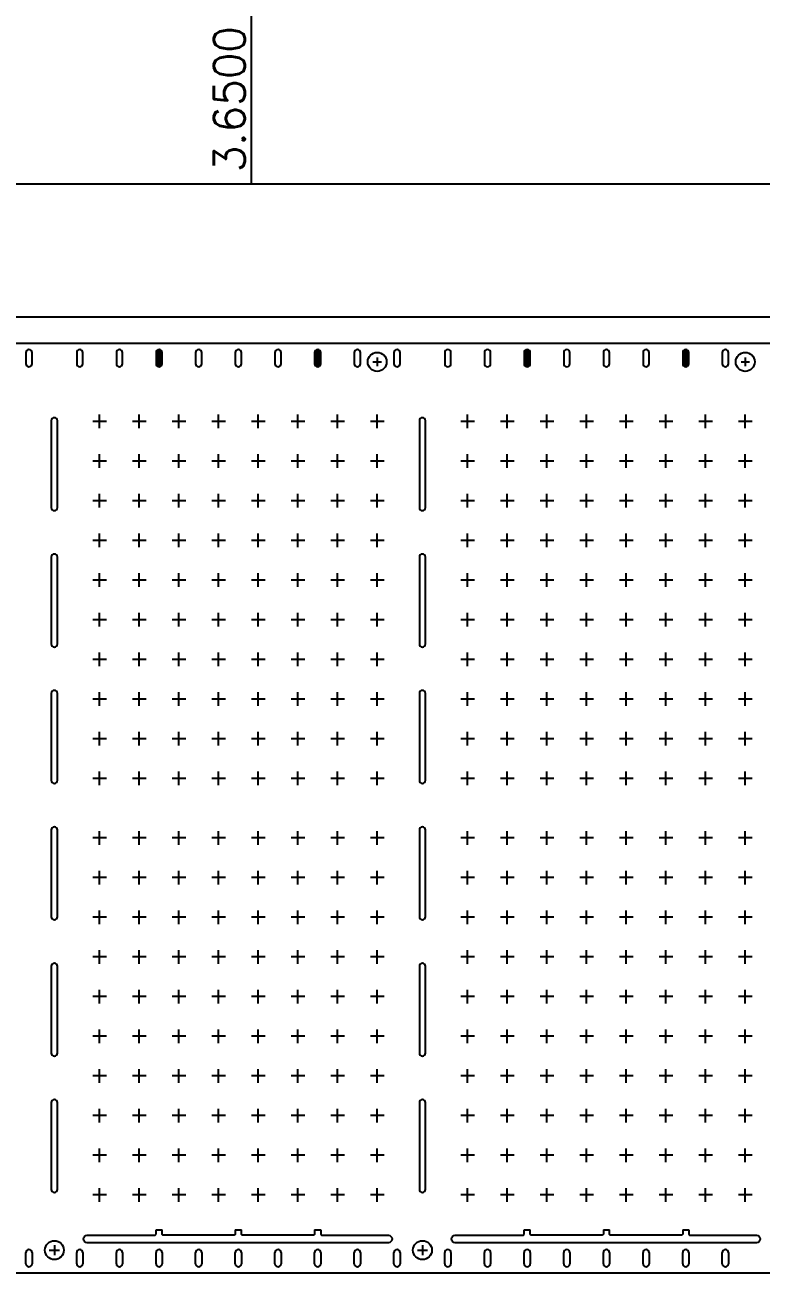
# Model space of a CAD drawing. Extents: x 11 to 275, y 12 to 390.
# Drawn here: x 170.1 to 229.5, y 69.2 to 169.8 of the extents above; entities that cross this region are included whole.
import ezdxf
from ezdxf.lldxf.tags import DXFTag

# ---------------------------------------------------------------- set-up
doc = ezdxf.new("R2010")
doc.units = 0
doc.header["$LTSCALE"] = 8
doc.header["$MEASUREMENT"] = 0
for name, color, linetype in [('CEN', 3, 'CENTER'), ('DIM', 7, 'Continuous'), ('LF-LINE', 1, 'Continuous'), ('PKG-OUT', 3, 'HIDDEN')]:
    doc.layers.add(name, color=color, linetype=linetype)
doc.styles.add('SIMPLEX', font='SIMPLEX.shx', dxfattribs={"height": 3})
tags = doc.linetypes.add('CENTER', pattern=[2, 1.25, -0.25, 0.25, -0.25]).pattern_tags.tags
tags[10:11] = [DXFTag(74, 4), DXFTag(75, 0), DXFTag(340, '0'), DXFTag(46, 1.0), DXFTag(50, 0.0), DXFTag(44, 0.0), DXFTag(45, 0.0)]
tags[8:9] = [DXFTag(74, 4), DXFTag(75, 0), DXFTag(340, '0'), DXFTag(46, 1.0), DXFTag(50, 0.0), DXFTag(44, 0.0), DXFTag(45, 0.0)]
tags[6:7] = [DXFTag(74, 4), DXFTag(75, 0), DXFTag(340, '0'), DXFTag(46, 1.0), DXFTag(50, 0.0), DXFTag(44, 0.0), DXFTag(45, 0.0)]
tags[4:5] = [DXFTag(74, 4), DXFTag(75, 0), DXFTag(340, '0'), DXFTag(46, 1.0), DXFTag(50, 0.0), DXFTag(44, 0.0), DXFTag(45, 0.0)]
tags = doc.linetypes.add('HIDDEN', pattern=[0.375, 0.25, -0.125]).pattern_tags.tags
tags[6:7] = [DXFTag(74, 4), DXFTag(75, 0), DXFTag(340, '0'), DXFTag(46, 1.0), DXFTag(50, 0.0), DXFTag(44, 0.0), DXFTag(45, 0.0)]
tags[4:5] = [DXFTag(74, 4), DXFTag(75, 0), DXFTag(340, '0'), DXFTag(46, 1.0), DXFTag(50, 0.0), DXFTag(44, 0.0), DXFTag(45, 0.0)]

# ---------------------------------------------------------------- blocks, each defined once
blk = doc.blocks.new('SH1')
at = {"layer": 'CEN'}
h = blk.add_hatch(dxfattribs=at)
h.set_pattern_fill('ANSI31', color=256, style=0)
h.paths.add_polyline_path([(-95.8, -248.58, 1), (-96.3, -248.58), (-96.3, -249.48, 1), (-95.8, -249.48)])
h.paths.add_polyline_path([(-83, -248.58, 1), (-83.5, -248.58), (-83.5, -249.48, 1), (-83, -249.48)])
h = blk.add_hatch(dxfattribs=at)
h.set_pattern_fill('ANSI31', color=256, style=0)
h.paths.add_polyline_path([(-66.1, -248.58, 1), (-66.6, -248.58), (-66.6, -249.48, 1), (-66.1, -249.48)])
h.paths.add_polyline_path([(-53.3, -248.58, 1), (-53.8, -248.58), (-53.8, -249.48, 1), (-53.3, -249.48)])
blk.add_line((-88.62, -219.34), (-88.62, -234.98))
for p, q in [((-78.79, -249.33), (-78.11, -249.33)), ((-78.45, -248.98), (-78.45, -249.67)), ((-49.09, -249.33), (-48.41, -249.33)), ((-48.75, -248.98), (-48.75, -249.67)), ((-104.91, -320.98), (-104.09, -320.98)), ((-104.5, -320.57), (-104.5, -321.38)), ((-75.21, -320.98), (-74.39, -320.98)), ((-74.8, -320.57), (-74.8, -321.38))]:
    blk.add_line(p, q, dxfattribs=at)
at = {"layer": 'CEN', "ltscale": 0.01}
for p, q in [((-100.85, -254.68), (-100.85, -253.58)), ((-97.65, -254.68), (-97.65, -253.58)), ((-94.45, -254.68), (-94.45, -253.58)), ((-91.25, -254.68), (-91.25, -253.58)), ((-88.05, -254.68), (-88.05, -253.58)), ((-84.85, -254.68), (-84.85, -253.58)), ((-81.65, -254.68), (-81.65, -253.58)), ((-78.45, -254.68), (-78.45, -253.58)), ((-71.15, -254.68), (-71.15, -253.58)), ((-67.95, -254.68), (-67.95, -253.58)), ((-64.75, -254.68), (-64.75, -253.58)), ((-61.55, -254.68), (-61.55, -253.58)), ((-58.35, -254.68), (-58.35, -253.58)), ((-55.15, -254.68), (-55.15, -253.58)), ((-51.95, -254.68), (-51.95, -253.58)), ((-48.75, -254.68), (-48.75, -253.58)), ((-100.3, -254.13), (-101.4, -254.13)), ((-97.1, -254.13), (-98.2, -254.13)), ((-93.9, -254.13), (-95, -254.13)), ((-90.7, -254.13), (-91.8, -254.13)), ((-87.5, -254.13), (-88.6, -254.13)), ((-84.3, -254.13), (-85.4, -254.13)), ((-81.1, -254.13), (-82.2, -254.13)), ((-77.9, -254.13), (-79, -254.13)), ((-70.6, -254.13), (-71.7, -254.13)), ((-67.4, -254.13), (-68.5, -254.13)), ((-64.2, -254.13), (-65.3, -254.13)), ((-61, -254.13), (-62.1, -254.13)), ((-57.8, -254.13), (-58.9, -254.13)), ((-54.6, -254.13), (-55.7, -254.13)), ((-51.4, -254.13), (-52.5, -254.13)), ((-48.2, -254.13), (-49.3, -254.13)), ((-100.3, -257.33), (-101.4, -257.33)), ((-100.85, -257.88), (-100.85, -256.78)), ((-97.1, -257.33), (-98.2, -257.33)), ((-97.65, -257.88), (-97.65, -256.78)), ((-93.9, -257.33), (-95, -257.33)), ((-94.45, -257.88), (-94.45, -256.78)), ((-90.7, -257.33), (-91.8, -257.33)), ((-91.25, -257.88), (-91.25, -256.78)), ((-87.5, -257.33), (-88.6, -257.33)), ((-88.05, -257.88), (-88.05, -256.78)), ((-84.3, -257.33), (-85.4, -257.33)), ((-84.85, -257.88), (-84.85, -256.78)), ((-81.1, -257.33), (-82.2, -257.33)), ((-81.65, -257.88), (-81.65, -256.78)), ((-77.9, -257.33), (-79, -257.33)), ((-78.45, -257.88), (-78.45, -256.78)), ((-70.6, -257.33), (-71.7, -257.33)), ((-71.15, -257.88), (-71.15, -256.78)), ((-67.4, -257.33), (-68.5, -257.33)), ((-67.95, -257.88), (-67.95, -256.78)), ((-64.2, -257.33), (-65.3, -257.33)), ((-64.75, -257.88), (-64.75, -256.78)), ((-61, -257.33), (-62.1, -257.33)), ((-61.55, -257.88), (-61.55, -256.78)), ((-57.8, -257.33), (-58.9, -257.33)), ((-58.35, -257.88), (-58.35, -256.78)), ((-54.6, -257.33), (-55.7, -257.33)), ((-55.15, -257.88), (-55.15, -256.78)), ((-51.4, -257.33), (-52.5, -257.33)), ((-51.95, -257.88), (-51.95, -256.78)), ((-48.2, -257.33), (-49.3, -257.33)), ((-48.75, -257.88), (-48.75, -256.78)), ((-100.3, -260.53), (-101.4, -260.53)), ((-100.85, -261.08), (-100.85, -259.98)), ((-97.1, -260.53), (-98.2, -260.53)), ((-97.65, -261.08), (-97.65, -259.98)), ((-93.9, -260.53), (-95, -260.53)), ((-94.45, -261.08), (-94.45, -259.98)), ((-90.7, -260.53), (-91.8, -260.53)), ((-91.25, -261.08), (-91.25, -259.98)), ((-87.5, -260.53), (-88.6, -260.53)), ((-88.05, -261.08), (-88.05, -259.98)), ((-84.3, -260.53), (-85.4, -260.53)), ((-84.85, -261.08), (-84.85, -259.98)), ((-81.1, -260.53), (-82.2, -260.53)), ((-81.65, -261.08), (-81.65, -259.98)), ((-77.9, -260.53), (-79, -260.53)), ((-78.45, -261.08), (-78.45, -259.98)), ((-70.6, -260.53), (-71.7, -260.53)), ((-71.15, -261.08), (-71.15, -259.98)), ((-67.4, -260.53), (-68.5, -260.53)), ((-67.95, -261.08), (-67.95, -259.98)), ((-64.2, -260.53), (-65.3, -260.53)), ((-64.75, -261.08), (-64.75, -259.98)), ((-61, -260.53), (-62.1, -260.53)), ((-61.55, -261.08), (-61.55, -259.98)), ((-57.8, -260.53), (-58.9, -260.53)), ((-58.35, -261.08), (-58.35, -259.98)), ((-54.6, -260.53), (-55.7, -260.53)), ((-55.15, -261.08), (-55.15, -259.98)), ((-51.4, -260.53), (-52.5, -260.53)), ((-51.95, -261.08), (-51.95, -259.98)), ((-48.2, -260.53), (-49.3, -260.53)), ((-48.75, -261.08), (-48.75, -259.98)), ((-100.3, -263.73), (-101.4, -263.73)), ((-100.85, -264.28), (-100.85, -263.18)), ((-97.1, -263.73), (-98.2, -263.73)), ((-97.65, -264.28), (-97.65, -263.18)), ((-93.9, -263.73), (-95, -263.73)), ((-94.45, -264.28), (-94.45, -263.18)), ((-90.7, -263.73), (-91.8, -263.73)), ((-91.25, -264.28), (-91.25, -263.18)), ((-87.5, -263.73), (-88.6, -263.73)), ((-88.05, -264.28), (-88.05, -263.18)), ((-84.3, -263.73), (-85.4, -263.73)), ((-84.85, -264.28), (-84.85, -263.18)), ((-81.1, -263.73), (-82.2, -263.73)), ((-81.65, -264.28), (-81.65, -263.18)), ((-77.9, -263.73), (-79, -263.73)), ((-78.45, -264.28), (-78.45, -263.18)), ((-70.6, -263.73), (-71.7, -263.73)), ((-71.15, -264.28), (-71.15, -263.18)), ((-67.4, -263.73), (-68.5, -263.73)), ((-67.95, -264.28), (-67.95, -263.18)), ((-64.2, -263.73), (-65.3, -263.73)), ((-64.75, -264.28), (-64.75, -263.18)), ((-61, -263.73), (-62.1, -263.73)), ((-61.55, -264.28), (-61.55, -263.18)), ((-57.8, -263.73), (-58.9, -263.73)), ((-58.35, -264.28), (-58.35, -263.18)), ((-54.6, -263.73), (-55.7, -263.73)), ((-55.15, -264.28), (-55.15, -263.18)), ((-51.4, -263.73), (-52.5, -263.73)), ((-51.95, -264.28), (-51.95, -263.18)), ((-48.2, -263.73), (-49.3, -263.73)), ((-48.75, -264.28), (-48.75, -263.18)), ((-100.85, -267.48), (-100.85, -266.38)), ((-97.65, -267.48), (-97.65, -266.38)), ((-94.45, -267.48), (-94.45, -266.38)), ((-91.25, -267.48), (-91.25, -266.38)), ((-88.05, -267.48), (-88.05, -266.38)), ((-84.85, -267.48), (-84.85, -266.38)), ((-81.65, -267.48), (-81.65, -266.38)), ((-78.45, -267.48), (-78.45, -266.38)), ((-71.15, -267.48), (-71.15, -266.38)), ((-67.95, -267.48), (-67.95, -266.38)), ((-64.75, -267.48), (-64.75, -266.38)), ((-61.55, -267.48), (-61.55, -266.38)), ((-58.35, -267.48), (-58.35, -266.38)), ((-55.15, -267.48), (-55.15, -266.38)), ((-51.95, -267.48), (-51.95, -266.38)), ((-48.75, -267.48), (-48.75, -266.38)), ((-100.3, -266.93), (-101.4, -266.93)), ((-97.1, -266.93), (-98.2, -266.93)), ((-93.9, -266.93), (-95, -266.93)), ((-90.7, -266.93), (-91.8, -266.93)), ((-87.5, -266.93), (-88.6, -266.93)), ((-84.3, -266.93), (-85.4, -266.93)), ((-81.1, -266.93), (-82.2, -266.93)), ((-77.9, -266.93), (-79, -266.93)), ((-70.6, -266.93), (-71.7, -266.93)), ((-67.4, -266.93), (-68.5, -266.93)), ((-64.2, -266.93), (-65.3, -266.93)), ((-61, -266.93), (-62.1, -266.93)), ((-57.8, -266.93), (-58.9, -266.93)), ((-54.6, -266.93), (-55.7, -266.93)), ((-51.4, -266.93), (-52.5, -266.93)), ((-48.2, -266.93), (-49.3, -266.93)), ((-100.85, -270.68), (-100.85, -269.58)), ((-97.65, -270.68), (-97.65, -269.58)), ((-94.45, -270.68), (-94.45, -269.58)), ((-91.25, -270.68), (-91.25, -269.58)), ((-88.05, -270.68), (-88.05, -269.58)), ((-84.85, -270.68), (-84.85, -269.58)), ((-81.65, -270.68), (-81.65, -269.58)), ((-78.45, -270.68), (-78.45, -269.58)), ((-71.15, -270.68), (-71.15, -269.58)), ((-67.95, -270.68), (-67.95, -269.58)), ((-64.75, -270.68), (-64.75, -269.58)), ((-61.55, -270.68), (-61.55, -269.58)), ((-58.35, -270.68), (-58.35, -269.58)), ((-55.15, -270.68), (-55.15, -269.58)), ((-51.95, -270.68), (-51.95, -269.58)), ((-48.75, -270.68), (-48.75, -269.58)), ((-100.3, -270.13), (-101.4, -270.13)), ((-97.1, -270.13), (-98.2, -270.13)), ((-93.9, -270.13), (-95, -270.13)), ((-90.7, -270.13), (-91.8, -270.13)), ((-87.5, -270.13), (-88.6, -270.13)), ((-84.3, -270.13), (-85.4, -270.13)), ((-81.1, -270.13), (-82.2, -270.13)), ((-77.9, -270.13), (-79, -270.13)), ((-70.6, -270.13), (-71.7, -270.13)), ((-67.4, -270.13), (-68.5, -270.13)), ((-64.2, -270.13), (-65.3, -270.13)), ((-61, -270.13), (-62.1, -270.13)), ((-57.8, -270.13), (-58.9, -270.13)), ((-54.6, -270.13), (-55.7, -270.13)), ((-51.4, -270.13), (-52.5, -270.13)), ((-48.2, -270.13), (-49.3, -270.13)), ((-100.85, -273.88), (-100.85, -272.78)), ((-97.65, -273.88), (-97.65, -272.78)), ((-94.45, -273.88), (-94.45, -272.78)), ((-91.25, -273.88), (-91.25, -272.78)), ((-88.05, -273.88), (-88.05, -272.78)), ((-84.85, -273.88), (-84.85, -272.78)), ((-81.65, -273.88), (-81.65, -272.78)), ((-78.45, -273.88), (-78.45, -272.78)), ((-71.15, -273.88), (-71.15, -272.78)), ((-67.95, -273.88), (-67.95, -272.78)), ((-64.75, -273.88), (-64.75, -272.78)), ((-61.55, -273.88), (-61.55, -272.78)), ((-58.35, -273.88), (-58.35, -272.78)), ((-55.15, -273.88), (-55.15, -272.78)), ((-51.95, -273.88), (-51.95, -272.78)), ((-48.75, -273.88), (-48.75, -272.78)), ((-100.3, -273.33), (-101.4, -273.33)), ((-97.1, -273.33), (-98.2, -273.33)), ((-93.9, -273.33), (-95, -273.33)), ((-90.7, -273.33), (-91.8, -273.33)), ((-87.5, -273.33), (-88.6, -273.33)), ((-84.3, -273.33), (-85.4, -273.33)), ((-81.1, -273.33), (-82.2, -273.33)), ((-77.9, -273.33), (-79, -273.33)), ((-70.6, -273.33), (-71.7, -273.33)), ((-67.4, -273.33), (-68.5, -273.33)), ((-64.2, -273.33), (-65.3, -273.33)), ((-61, -273.33), (-62.1, -273.33)), ((-57.8, -273.33), (-58.9, -273.33)), ((-54.6, -273.33), (-55.7, -273.33)), ((-51.4, -273.33), (-52.5, -273.33)), ((-48.2, -273.33), (-49.3, -273.33)), ((-100.3, -276.53), (-101.4, -276.53)), ((-100.85, -277.08), (-100.85, -275.98)), ((-97.1, -276.53), (-98.2, -276.53)), ((-97.65, -277.08), (-97.65, -275.98)), ((-93.9, -276.53), (-95, -276.53)), ((-94.45, -277.08), (-94.45, -275.98)), ((-90.7, -276.53), (-91.8, -276.53)), ((-91.25, -277.08), (-91.25, -275.98)), ((-87.5, -276.53), (-88.6, -276.53)), ((-88.05, -277.08), (-88.05, -275.98)), ((-84.3, -276.53), (-85.4, -276.53)), ((-84.85, -277.08), (-84.85, -275.98)), ((-81.1, -276.53), (-82.2, -276.53)), ((-81.65, -277.08), (-81.65, -275.98)), ((-77.9, -276.53), (-79, -276.53)), ((-78.45, -277.08), (-78.45, -275.98)), ((-70.6, -276.53), (-71.7, -276.53)), ((-71.15, -277.08), (-71.15, -275.98)), ((-67.4, -276.53), (-68.5, -276.53)), ((-67.95, -277.08), (-67.95, -275.98)), ((-64.2, -276.53), (-65.3, -276.53)), ((-64.75, -277.08), (-64.75, -275.98)), ((-61, -276.53), (-62.1, -276.53)), ((-61.55, -277.08), (-61.55, -275.98)), ((-57.8, -276.53), (-58.9, -276.53)), ((-58.35, -277.08), (-58.35, -275.98)), ((-54.6, -276.53), (-55.7, -276.53)), ((-55.15, -277.08), (-55.15, -275.98)), ((-51.4, -276.53), (-52.5, -276.53)), ((-51.95, -277.08), (-51.95, -275.98)), ((-48.2, -276.53), (-49.3, -276.53)), ((-48.75, -277.08), (-48.75, -275.98)), ((-100.3, -279.73), (-101.4, -279.73)), ((-100.85, -280.28), (-100.85, -279.18)), ((-97.1, -279.73), (-98.2, -279.73)), ((-97.65, -280.28), (-97.65, -279.18)), ((-93.9, -279.73), (-95, -279.73)), ((-94.45, -280.28), (-94.45, -279.18)), ((-90.7, -279.73), (-91.8, -279.73)), ((-91.25, -280.28), (-91.25, -279.18)), ((-87.5, -279.73), (-88.6, -279.73)), ((-88.05, -280.28), (-88.05, -279.18)), ((-84.3, -279.73), (-85.4, -279.73)), ((-84.85, -280.28), (-84.85, -279.18)), ((-81.1, -279.73), (-82.2, -279.73)), ((-81.65, -280.28), (-81.65, -279.18)), ((-77.9, -279.73), (-79, -279.73)), ((-78.45, -280.28), (-78.45, -279.18)), ((-70.6, -279.73), (-71.7, -279.73)), ((-71.15, -280.28), (-71.15, -279.18)), ((-67.4, -279.73), (-68.5, -279.73)), ((-67.95, -280.28), (-67.95, -279.18)), ((-64.2, -279.73), (-65.3, -279.73)), ((-64.75, -280.28), (-64.75, -279.18)), ((-61, -279.73), (-62.1, -279.73)), ((-61.55, -280.28), (-61.55, -279.18)), ((-57.8, -279.73), (-58.9, -279.73)), ((-58.35, -280.28), (-58.35, -279.18)), ((-54.6, -279.73), (-55.7, -279.73)), ((-55.15, -280.28), (-55.15, -279.18)), ((-51.4, -279.73), (-52.5, -279.73)), ((-51.95, -280.28), (-51.95, -279.18)), ((-48.2, -279.73), (-49.3, -279.73)), ((-48.75, -280.28), (-48.75, -279.18)), ((-100.85, -283.48), (-100.85, -282.38)), ((-97.65, -283.48), (-97.65, -282.38)), ((-94.45, -283.48), (-94.45, -282.38)), ((-91.25, -283.48), (-91.25, -282.38)), ((-88.05, -283.48), (-88.05, -282.38)), ((-84.85, -283.48), (-84.85, -282.38)), ((-81.65, -283.48), (-81.65, -282.38)), ((-78.45, -283.48), (-78.45, -282.38)), ((-71.15, -283.48), (-71.15, -282.38)), ((-67.95, -283.48), (-67.95, -282.38)), ((-64.75, -283.48), (-64.75, -282.38)), ((-61.55, -283.48), (-61.55, -282.38)), ((-58.35, -283.48), (-58.35, -282.38)), ((-55.15, -283.48), (-55.15, -282.38)), ((-51.95, -283.48), (-51.95, -282.38)), ((-48.75, -283.48), (-48.75, -282.38)), ((-100.3, -282.93), (-101.4, -282.93)), ((-97.1, -282.93), (-98.2, -282.93)), ((-93.9, -282.93), (-95, -282.93)), ((-90.7, -282.93), (-91.8, -282.93)), ((-87.5, -282.93), (-88.6, -282.93)), ((-84.3, -282.93), (-85.4, -282.93)), ((-81.1, -282.93), (-82.2, -282.93)), ((-77.9, -282.93), (-79, -282.93)), ((-70.6, -282.93), (-71.7, -282.93)), ((-67.4, -282.93), (-68.5, -282.93)), ((-64.2, -282.93), (-65.3, -282.93)), ((-61, -282.93), (-62.1, -282.93)), ((-57.8, -282.93), (-58.9, -282.93)), ((-54.6, -282.93), (-55.7, -282.93)), ((-51.4, -282.93), (-52.5, -282.93)), ((-48.2, -282.93), (-49.3, -282.93)), ((-100.3, -287.73), (-101.4, -287.73)), ((-100.85, -288.28), (-100.85, -287.18)), ((-97.1, -287.73), (-98.2, -287.73)), ((-97.65, -288.28), (-97.65, -287.18)), ((-93.9, -287.73), (-95, -287.73)), ((-94.45, -288.28), (-94.45, -287.18)), ((-90.7, -287.73), (-91.8, -287.73)), ((-91.25, -288.28), (-91.25, -287.18)), ((-87.5, -287.73), (-88.6, -287.73)), ((-88.05, -288.28), (-88.05, -287.18)), ((-84.3, -287.73), (-85.4, -287.73)), ((-84.85, -288.28), (-84.85, -287.18)), ((-81.1, -287.73), (-82.2, -287.73)), ((-81.65, -288.28), (-81.65, -287.18)), ((-77.9, -287.73), (-79, -287.73)), ((-78.45, -288.28), (-78.45, -287.18)), ((-70.6, -287.73), (-71.7, -287.73)), ((-71.15, -288.28), (-71.15, -287.18)), ((-67.4, -287.73), (-68.5, -287.73)), ((-67.95, -288.28), (-67.95, -287.18)), ((-64.2, -287.73), (-65.3, -287.73)), ((-64.75, -288.28), (-64.75, -287.18)), ((-61, -287.73), (-62.1, -287.73)), ((-61.55, -288.28), (-61.55, -287.18)), ((-57.8, -287.73), (-58.9, -287.73)), ((-58.35, -288.28), (-58.35, -287.18)), ((-54.6, -287.73), (-55.7, -287.73)), ((-55.15, -288.28), (-55.15, -287.18)), ((-51.4, -287.73), (-52.5, -287.73)), ((-51.95, -288.28), (-51.95, -287.18)), ((-48.2, -287.73), (-49.3, -287.73)), ((-48.75, -288.28), (-48.75, -287.18)), ((-100.3, -290.93), (-101.4, -290.93)), ((-100.85, -291.48), (-100.85, -290.38)), ((-97.1, -290.93), (-98.2, -290.93)), ((-97.65, -291.48), (-97.65, -290.38)), ((-93.9, -290.93), (-95, -290.93)), ((-94.45, -291.48), (-94.45, -290.38)), ((-90.7, -290.93), (-91.8, -290.93)), ((-91.25, -291.48), (-91.25, -290.38)), ((-87.5, -290.93), (-88.6, -290.93)), ((-88.05, -291.48), (-88.05, -290.38)), ((-84.3, -290.93), (-85.4, -290.93)), ((-84.85, -291.48), (-84.85, -290.38)), ((-81.1, -290.93), (-82.2, -290.93)), ((-81.65, -291.48), (-81.65, -290.38)), ((-77.9, -290.93), (-79, -290.93)), ((-78.45, -291.48), (-78.45, -290.38)), ((-70.6, -290.93), (-71.7, -290.93)), ((-71.15, -291.48), (-71.15, -290.38)), ((-67.4, -290.93), (-68.5, -290.93)), ((-67.95, -291.48), (-67.95, -290.38)), ((-64.2, -290.93), (-65.3, -290.93)), ((-64.75, -291.48), (-64.75, -290.38)), ((-61, -290.93), (-62.1, -290.93)), ((-61.55, -291.48), (-61.55, -290.38)), ((-57.8, -290.93), (-58.9, -290.93)), ((-58.35, -291.48), (-58.35, -290.38)), ((-54.6, -290.93), (-55.7, -290.93)), ((-55.15, -291.48), (-55.15, -290.38)), ((-51.4, -290.93), (-52.5, -290.93)), ((-51.95, -291.48), (-51.95, -290.38)), ((-48.2, -290.93), (-49.3, -290.93)), ((-48.75, -291.48), (-48.75, -290.38)), ((-100.85, -294.68), (-100.85, -293.58)), ((-97.65, -294.68), (-97.65, -293.58)), ((-94.45, -294.68), (-94.45, -293.58)), ((-91.25, -294.68), (-91.25, -293.58)), ((-88.05, -294.68), (-88.05, -293.58)), ((-84.85, -294.68), (-84.85, -293.58)), ((-81.65, -294.68), (-81.65, -293.58)), ((-78.45, -294.68), (-78.45, -293.58)), ((-71.15, -294.68), (-71.15, -293.58)), ((-67.95, -294.68), (-67.95, -293.58)), ((-64.75, -294.68), (-64.75, -293.58)), ((-61.55, -294.68), (-61.55, -293.58)), ((-58.35, -294.68), (-58.35, -293.58)), ((-55.15, -294.68), (-55.15, -293.58)), ((-51.95, -294.68), (-51.95, -293.58)), ((-48.75, -294.68), (-48.75, -293.58)), ((-100.3, -294.13), (-101.4, -294.13)), ((-97.1, -294.13), (-98.2, -294.13)), ((-93.9, -294.13), (-95, -294.13)), ((-90.7, -294.13), (-91.8, -294.13)), ((-87.5, -294.13), (-88.6, -294.13)), ((-84.3, -294.13), (-85.4, -294.13)), ((-81.1, -294.13), (-82.2, -294.13)), ((-77.9, -294.13), (-79, -294.13)), ((-70.6, -294.13), (-71.7, -294.13)), ((-67.4, -294.13), (-68.5, -294.13)), ((-64.2, -294.13), (-65.3, -294.13)), ((-61, -294.13), (-62.1, -294.13)), ((-57.8, -294.13), (-58.9, -294.13)), ((-54.6, -294.13), (-55.7, -294.13)), ((-51.4, -294.13), (-52.5, -294.13)), ((-48.2, -294.13), (-49.3, -294.13)), ((-100.85, -297.88), (-100.85, -296.78)), ((-97.65, -297.88), (-97.65, -296.78)), ((-94.45, -297.88), (-94.45, -296.78)), ((-91.25, -297.88), (-91.25, -296.78)), ((-88.05, -297.88), (-88.05, -296.78)), ((-84.85, -297.88), (-84.85, -296.78)), ((-81.65, -297.88), (-81.65, -296.78)), ((-78.45, -297.88), (-78.45, -296.78)), ((-71.15, -297.88), (-71.15, -296.78)), ((-67.95, -297.88), (-67.95, -296.78)), ((-64.75, -297.88), (-64.75, -296.78)), ((-61.55, -297.88), (-61.55, -296.78)), ((-58.35, -297.88), (-58.35, -296.78)), ((-55.15, -297.88), (-55.15, -296.78)), ((-51.95, -297.88), (-51.95, -296.78)), ((-48.75, -297.88), (-48.75, -296.78)), ((-100.3, -297.33), (-101.4, -297.33)), ((-97.1, -297.33), (-98.2, -297.33)), ((-93.9, -297.33), (-95, -297.33)), ((-90.7, -297.33), (-91.8, -297.33)), ((-87.5, -297.33), (-88.6, -297.33)), ((-84.3, -297.33), (-85.4, -297.33)), ((-81.1, -297.33), (-82.2, -297.33)), ((-77.9, -297.33), (-79, -297.33)), ((-70.6, -297.33), (-71.7, -297.33)), ((-67.4, -297.33), (-68.5, -297.33)), ((-64.2, -297.33), (-65.3, -297.33)), ((-61, -297.33), (-62.1, -297.33)), ((-57.8, -297.33), (-58.9, -297.33)), ((-54.6, -297.33), (-55.7, -297.33)), ((-51.4, -297.33), (-52.5, -297.33)), ((-48.2, -297.33), (-49.3, -297.33)), ((-100.85, -301.08), (-100.85, -299.98)), ((-97.65, -301.08), (-97.65, -299.98)), ((-94.45, -301.08), (-94.45, -299.98)), ((-91.25, -301.08), (-91.25, -299.98)), ((-88.05, -301.08), (-88.05, -299.98)), ((-84.85, -301.08), (-84.85, -299.98)), ((-81.65, -301.08), (-81.65, -299.98)), ((-78.45, -301.08), (-78.45, -299.98)), ((-71.15, -301.08), (-71.15, -299.98)), ((-67.95, -301.08), (-67.95, -299.98)), ((-64.75, -301.08), (-64.75, -299.98)), ((-61.55, -301.08), (-61.55, -299.98)), ((-58.35, -301.08), (-58.35, -299.98)), ((-55.15, -301.08), (-55.15, -299.98)), ((-51.95, -301.08), (-51.95, -299.98)), ((-48.75, -301.08), (-48.75, -299.98)), ((-100.3, -300.53), (-101.4, -300.53)), ((-97.1, -300.53), (-98.2, -300.53)), ((-93.9, -300.53), (-95, -300.53)), ((-90.7, -300.53), (-91.8, -300.53)), ((-87.5, -300.53), (-88.6, -300.53)), ((-84.3, -300.53), (-85.4, -300.53)), ((-81.1, -300.53), (-82.2, -300.53)), ((-77.9, -300.53), (-79, -300.53)), ((-70.6, -300.53), (-71.7, -300.53)), ((-67.4, -300.53), (-68.5, -300.53)), ((-64.2, -300.53), (-65.3, -300.53)), ((-61, -300.53), (-62.1, -300.53)), ((-57.8, -300.53), (-58.9, -300.53)), ((-54.6, -300.53), (-55.7, -300.53)), ((-51.4, -300.53), (-52.5, -300.53)), ((-48.2, -300.53), (-49.3, -300.53)), ((-100.3, -303.73), (-101.4, -303.73)), ((-100.85, -304.28), (-100.85, -303.18)), ((-97.1, -303.73), (-98.2, -303.73)), ((-97.65, -304.28), (-97.65, -303.18)), ((-93.9, -303.73), (-95, -303.73)), ((-94.45, -304.28), (-94.45, -303.18)), ((-90.7, -303.73), (-91.8, -303.73)), ((-91.25, -304.28), (-91.25, -303.18)), ((-87.5, -303.73), (-88.6, -303.73)), ((-88.05, -304.28), (-88.05, -303.18)), ((-84.3, -303.73), (-85.4, -303.73)), ((-84.85, -304.28), (-84.85, -303.18)), ((-81.1, -303.73), (-82.2, -303.73)), ((-81.65, -304.28), (-81.65, -303.18)), ((-77.9, -303.73), (-79, -303.73)), ((-78.45, -304.28), (-78.45, -303.18)), ((-70.6, -303.73), (-71.7, -303.73)), ((-71.15, -304.28), (-71.15, -303.18)), ((-67.4, -303.73), (-68.5, -303.73)), ((-67.95, -304.28), (-67.95, -303.18)), ((-64.2, -303.73), (-65.3, -303.73)), ((-64.75, -304.28), (-64.75, -303.18)), ((-61, -303.73), (-62.1, -303.73)), ((-61.55, -304.28), (-61.55, -303.18)), ((-57.8, -303.73), (-58.9, -303.73)), ((-58.35, -304.28), (-58.35, -303.18)), ((-54.6, -303.73), (-55.7, -303.73)), ((-55.15, -304.28), (-55.15, -303.18)), ((-51.4, -303.73), (-52.5, -303.73)), ((-51.95, -304.28), (-51.95, -303.18)), ((-48.2, -303.73), (-49.3, -303.73)), ((-48.75, -304.28), (-48.75, -303.18)), ((-100.3, -306.93), (-101.4, -306.93)), ((-100.85, -307.48), (-100.85, -306.38)), ((-97.1, -306.93), (-98.2, -306.93)), ((-97.65, -307.48), (-97.65, -306.38)), ((-93.9, -306.93), (-95, -306.93)), ((-94.45, -307.48), (-94.45, -306.38)), ((-90.7, -306.93), (-91.8, -306.93)), ((-91.25, -307.48), (-91.25, -306.38)), ((-87.5, -306.93), (-88.6, -306.93)), ((-88.05, -307.48), (-88.05, -306.38)), ((-84.3, -306.93), (-85.4, -306.93)), ((-84.85, -307.48), (-84.85, -306.38)), ((-81.1, -306.93), (-82.2, -306.93)), ((-81.65, -307.48), (-81.65, -306.38)), ((-77.9, -306.93), (-79, -306.93)), ((-78.45, -307.48), (-78.45, -306.38)), ((-70.6, -306.93), (-71.7, -306.93)), ((-71.15, -307.48), (-71.15, -306.38)), ((-67.4, -306.93), (-68.5, -306.93)), ((-67.95, -307.48), (-67.95, -306.38)), ((-64.2, -306.93), (-65.3, -306.93)), ((-64.75, -307.48), (-64.75, -306.38)), ((-61, -306.93), (-62.1, -306.93)), ((-61.55, -307.48), (-61.55, -306.38)), ((-57.8, -306.93), (-58.9, -306.93)), ((-58.35, -307.48), (-58.35, -306.38)), ((-54.6, -306.93), (-55.7, -306.93)), ((-55.15, -307.48), (-55.15, -306.38)), ((-51.4, -306.93), (-52.5, -306.93)), ((-51.95, -307.48), (-51.95, -306.38)), ((-48.2, -306.93), (-49.3, -306.93)), ((-48.75, -307.48), (-48.75, -306.38)), ((-100.85, -310.68), (-100.85, -309.58)), ((-97.65, -310.68), (-97.65, -309.58)), ((-94.45, -310.68), (-94.45, -309.58)), ((-91.25, -310.68), (-91.25, -309.58)), ((-88.05, -310.68), (-88.05, -309.58)), ((-84.85, -310.68), (-84.85, -309.58)), ((-81.65, -310.68), (-81.65, -309.58)), ((-78.45, -310.68), (-78.45, -309.58)), ((-71.15, -310.68), (-71.15, -309.58)), ((-67.95, -310.68), (-67.95, -309.58)), ((-64.75, -310.68), (-64.75, -309.58)), ((-61.55, -310.68), (-61.55, -309.58)), ((-58.35, -310.68), (-58.35, -309.58)), ((-55.15, -310.68), (-55.15, -309.58)), ((-51.95, -310.68), (-51.95, -309.58)), ((-48.75, -310.68), (-48.75, -309.58)), ((-100.3, -310.13), (-101.4, -310.13)), ((-97.1, -310.13), (-98.2, -310.13)), ((-93.9, -310.13), (-95, -310.13)), ((-90.7, -310.13), (-91.8, -310.13)), ((-87.5, -310.13), (-88.6, -310.13)), ((-84.3, -310.13), (-85.4, -310.13)), ((-81.1, -310.13), (-82.2, -310.13)), ((-77.9, -310.13), (-79, -310.13)), ((-70.6, -310.13), (-71.7, -310.13)), ((-67.4, -310.13), (-68.5, -310.13)), ((-64.2, -310.13), (-65.3, -310.13)), ((-61, -310.13), (-62.1, -310.13)), ((-57.8, -310.13), (-58.9, -310.13)), ((-54.6, -310.13), (-55.7, -310.13)), ((-51.4, -310.13), (-52.5, -310.13)), ((-48.2, -310.13), (-49.3, -310.13)), ((-100.85, -313.88), (-100.85, -312.78)), ((-97.65, -313.88), (-97.65, -312.78)), ((-94.45, -313.88), (-94.45, -312.78)), ((-91.25, -313.88), (-91.25, -312.78)), ((-88.05, -313.88), (-88.05, -312.78)), ((-84.85, -313.88), (-84.85, -312.78)), ((-81.65, -313.88), (-81.65, -312.78)), ((-78.45, -313.88), (-78.45, -312.78)), ((-71.15, -313.88), (-71.15, -312.78)), ((-67.95, -313.88), (-67.95, -312.78)), ((-64.75, -313.88), (-64.75, -312.78)), ((-61.55, -313.88), (-61.55, -312.78)), ((-58.35, -313.88), (-58.35, -312.78)), ((-55.15, -313.88), (-55.15, -312.78)), ((-51.95, -313.88), (-51.95, -312.78)), ((-48.75, -313.88), (-48.75, -312.78)), ((-100.3, -313.33), (-101.4, -313.33)), ((-97.1, -313.33), (-98.2, -313.33)), ((-93.9, -313.33), (-95, -313.33)), ((-90.7, -313.33), (-91.8, -313.33)), ((-87.5, -313.33), (-88.6, -313.33)), ((-84.3, -313.33), (-85.4, -313.33)), ((-81.1, -313.33), (-82.2, -313.33)), ((-77.9, -313.33), (-79, -313.33)), ((-70.6, -313.33), (-71.7, -313.33)), ((-67.4, -313.33), (-68.5, -313.33)), ((-64.2, -313.33), (-65.3, -313.33)), ((-61, -313.33), (-62.1, -313.33)), ((-57.8, -313.33), (-58.9, -313.33)), ((-54.6, -313.33), (-55.7, -313.33)), ((-51.4, -313.33), (-52.5, -313.33)), ((-48.2, -313.33), (-49.3, -313.33)), ((-100.85, -317.08), (-100.85, -315.98)), ((-97.65, -317.08), (-97.65, -315.98)), ((-94.45, -317.08), (-94.45, -315.98)), ((-91.25, -317.08), (-91.25, -315.98)), ((-88.05, -317.08), (-88.05, -315.98)), ((-84.85, -317.08), (-84.85, -315.98)), ((-81.65, -317.08), (-81.65, -315.98)), ((-78.45, -317.08), (-78.45, -315.98)), ((-71.15, -317.08), (-71.15, -315.98)), ((-67.95, -317.08), (-67.95, -315.98)), ((-64.75, -317.08), (-64.75, -315.98)), ((-61.55, -317.08), (-61.55, -315.98)), ((-58.35, -317.08), (-58.35, -315.98)), ((-55.15, -317.08), (-55.15, -315.98)), ((-51.95, -317.08), (-51.95, -315.98)), ((-48.75, -317.08), (-48.75, -315.98)), ((-100.3, -316.53), (-101.4, -316.53)), ((-97.1, -316.53), (-98.2, -316.53)), ((-93.9, -316.53), (-95, -316.53)), ((-90.7, -316.53), (-91.8, -316.53)), ((-87.5, -316.53), (-88.6, -316.53)), ((-84.3, -316.53), (-85.4, -316.53)), ((-81.1, -316.53), (-82.2, -316.53)), ((-77.9, -316.53), (-79, -316.53)), ((-70.6, -316.53), (-71.7, -316.53)), ((-67.4, -316.53), (-68.5, -316.53)), ((-64.2, -316.53), (-65.3, -316.53)), ((-61, -316.53), (-62.1, -316.53)), ((-57.8, -316.53), (-58.9, -316.53)), ((-54.6, -316.53), (-55.7, -316.53)), ((-51.4, -316.53), (-52.5, -316.53)), ((-48.2, -316.53), (-49.3, -316.53))]:
    blk.add_line(p, q, dxfattribs=at)
at = {"layer": 'DIM', "lineweight": -2}
blk.add_line((-255.9, -234.98), (-16.1, -234.98), dxfattribs=at)
at = {"layer": 'DIM', "color": 7, "lineweight": -2}
blk.add_line((-250.45, -245.69), (-21.55, -245.69), dxfattribs=at)
at = {"layer": 'DIM'}
for centre in [(-78.45, -249.33), (-48.75, -249.33), (-104.5, -320.98), (-74.8, -320.98)]:
    blk.add_circle(centre, 0.762, dxfattribs=at)
at = {"layer": 'DIM', "color": 7}
for p in [(-77.87, -248.83), (-48.17, -248.83)]:
    blk.add_point(p, dxfattribs=at)
at = {"layer": 'LF-LINE'}
for p, q in [((-135.7, -247.83), (-13.9, -247.83)), ((-106.8, -248.58), (-106.8, -249.48)), ((-106.3, -249.48), (-106.3, -248.58)), ((-102.7, -248.58), (-102.7, -249.48)), ((-102.2, -249.48), (-102.2, -248.58)), ((-99.5, -248.58), (-99.5, -249.48)), ((-99, -249.48), (-99, -248.58)), ((-93.1, -248.58), (-93.1, -249.48)), ((-92.6, -249.48), (-92.6, -248.58)), ((-89.9, -248.58), (-89.9, -249.48)), ((-89.4, -249.48), (-89.4, -248.58)), ((-86.7, -248.58), (-86.7, -249.48)), ((-86.2, -249.48), (-86.2, -248.58)), ((-80.3, -248.58), (-80.3, -249.48)), ((-79.8, -249.48), (-79.8, -248.58)), ((-77.1, -248.58), (-77.1, -249.48)), ((-76.6, -249.48), (-76.6, -248.58)), ((-73, -248.58), (-73, -249.48)), ((-72.5, -249.48), (-72.5, -248.58)), ((-69.8, -248.58), (-69.8, -249.48)), ((-69.3, -249.48), (-69.3, -248.58)), ((-63.4, -248.58), (-63.4, -249.48)), ((-62.9, -249.48), (-62.9, -248.58)), ((-60.2, -248.58), (-60.2, -249.48)), ((-59.7, -249.48), (-59.7, -248.58)), ((-57, -248.58), (-57, -249.48)), ((-56.5, -249.48), (-56.5, -248.58)), ((-50.6, -248.58), (-50.6, -249.48)), ((-50.1, -249.48), (-50.1, -248.58)), ((-96.3, -319.33), (-95.8, -319.33)), ((-89.9, -319.33), (-89.4, -319.33)), ((-83.5, -319.33), (-83, -319.33)), ((-66.6, -319.33), (-66.1, -319.33)), ((-60.2, -319.33), (-59.7, -319.33)), ((-53.8, -319.33), (-53.3, -319.33)), ((-106.8, -322.08), (-106.8, -321.18)), ((-106.3, -321.18), (-106.3, -322.08)), ((-102.7, -322.08), (-102.7, -321.18)), ((-102.2, -321.18), (-102.2, -322.08)), ((-99.5, -322.08), (-99.5, -321.18)), ((-99, -321.18), (-99, -322.08)), ((-96.3, -322.08), (-96.3, -321.18)), ((-95.8, -321.18), (-95.8, -322.08)), ((-93.1, -322.08), (-93.1, -321.18)), ((-92.6, -321.18), (-92.6, -322.08)), ((-89.9, -322.08), (-89.9, -321.18)), ((-89.4, -321.18), (-89.4, -322.08)), ((-86.7, -322.08), (-86.7, -321.18)), ((-86.2, -321.18), (-86.2, -322.08)), ((-83.5, -322.08), (-83.5, -321.18)), ((-83, -321.18), (-83, -322.08)), ((-80.3, -322.08), (-80.3, -321.18)), ((-79.8, -321.18), (-79.8, -322.08)), ((-77.1, -322.08), (-77.1, -321.18)), ((-76.6, -321.18), (-76.6, -322.08)), ((-73, -322.08), (-73, -321.18)), ((-72.5, -321.18), (-72.5, -322.08)), ((-69.8, -322.08), (-69.8, -321.18)), ((-69.3, -321.18), (-69.3, -322.08)), ((-66.6, -322.08), (-66.6, -321.18)), ((-66.1, -321.18), (-66.1, -322.08)), ((-63.4, -322.08), (-63.4, -321.18)), ((-62.9, -321.18), (-62.9, -322.08)), ((-60.2, -322.08), (-60.2, -321.18)), ((-59.7, -321.18), (-59.7, -322.08)), ((-57, -322.08), (-57, -321.18)), ((-56.5, -321.18), (-56.5, -322.08)), ((-53.8, -322.08), (-53.8, -321.18)), ((-53.3, -321.18), (-53.3, -322.08)), ((-50.6, -322.08), (-50.6, -321.18)), ((-50.1, -321.18), (-50.1, -322.08)), ((-13.9, -322.83), (-135.7, -322.83))]:
    blk.add_line(p, q, dxfattribs=at)
for points in [[(-104.25, -261.08), (-104.25, -254.08, 1), (-104.75, -254.08), (-104.75, -261.08, 1)], [(-74.55, -261.08), (-74.55, -254.08, 1), (-75.05, -254.08), (-75.05, -261.08, 1)], [(-104.25, -272.08), (-104.25, -265.08, 1), (-104.75, -265.08), (-104.75, -272.08, 1)], [(-74.55, -272.08), (-74.55, -265.08, 1), (-75.05, -265.08), (-75.05, -272.08, 1)], [(-104.25, -283.08), (-104.25, -276.08, 1), (-104.75, -276.08), (-104.75, -283.08, 1)], [(-74.55, -283.08), (-74.55, -276.08, 1), (-75.05, -276.08), (-75.05, -283.08, 1)], [(-104.25, -294.08), (-104.25, -287.08, 1), (-104.75, -287.08), (-104.75, -294.08, 1)], [(-74.55, -294.08), (-74.55, -287.08, 1), (-75.05, -287.08), (-75.05, -294.08, 1)], [(-104.25, -305.08), (-104.25, -298.08, 1), (-104.75, -298.08), (-104.75, -305.08, 1)], [(-74.55, -305.08), (-74.55, -298.08, 1), (-75.05, -298.08), (-75.05, -305.08, 1)], [(-104.25, -316.08), (-104.25, -309.08, 1), (-104.75, -309.08), (-104.75, -316.08, 1)], [(-74.55, -316.08), (-74.55, -309.08, 1), (-75.05, -309.08), (-75.05, -316.08, 1)]]:
    blk.add_lwpolyline(points, format="xyb", close=True, dxfattribs=at)
for points in [[(-83, -319.33), (-83, -319.43), (-83, -319.68, 0.414214), (-82.9, -319.78), (-79.39, -319.78), (-78.75, -319.78), (-77.55, -319.78, -1), (-77.55, -320.38), (-78.75, -320.38), (-82.95, -320.38), (-87.15, -320.38), (-91.35, -320.38), (-95.55, -320.38), (-101.85, -320.38, -1), (-101.85, -319.78), (-98.59, -319.78), (-97.23, -319.78), (-96.4, -319.78, 0.414214), (-96.3, -319.68), (-96.3, -319.43), (-96.3, -319.33)], [(-89.9, -319.33), (-89.9, -319.43), (-89.9, -319.68, -0.414214), (-90, -319.78), (-91.35, -319.78), (-92.19, -319.78), (-95.55, -319.78), (-95.7, -319.78, -0.414214), (-95.8, -319.68), (-95.8, -319.43), (-95.8, -319.33)], [(-83.5, -319.33), (-83.5, -319.43), (-83.5, -319.68, -0.414214), (-83.6, -319.78), (-84.63, -319.78), (-85.79, -319.78), (-89.3, -319.78, -0.414214), (-89.4, -319.68), (-89.4, -319.43), (-89.4, -319.33)], [(-53.3, -319.33), (-53.3, -319.43), (-53.3, -319.68, 0.414214), (-53.2, -319.78), (-49.69, -319.78), (-49.05, -319.78), (-47.85, -319.78, -1), (-47.85, -320.38), (-49.05, -320.38), (-53.25, -320.38), (-57.45, -320.38), (-61.65, -320.38), (-65.85, -320.38), (-72.15, -320.38, -1), (-72.15, -319.78), (-68.89, -319.78), (-67.53, -319.78), (-66.7, -319.78, 0.414214), (-66.6, -319.68), (-66.6, -319.43), (-66.6, -319.33)], [(-60.2, -319.33), (-60.2, -319.43), (-60.2, -319.68, -0.414214), (-60.3, -319.78), (-61.65, -319.78), (-62.49, -319.78), (-65.85, -319.78), (-66, -319.78, -0.414214), (-66.1, -319.68), (-66.1, -319.43), (-66.1, -319.33)], [(-53.8, -319.33), (-53.8, -319.43), (-53.8, -319.68, -0.414214), (-53.9, -319.78), (-54.93, -319.78), (-56.09, -319.78), (-59.6, -319.78, -0.414214), (-59.7, -319.68), (-59.7, -319.43), (-59.7, -319.33)]]:
    blk.add_lwpolyline(points, format="xyb", dxfattribs=at)
for centre, start, end in [((-106.55, -248.58), 0, 180), ((-102.45, -248.58), 0, 180), ((-99.25, -248.58), 0, 180), ((-92.85, -248.58), 0, 180), ((-89.65, -248.58), 0, 180), ((-86.45, -248.58), 0, 180), ((-80.05, -248.58), 0, 180), ((-76.85, -248.58), 0, 180), ((-72.75, -248.58), 0, 180), ((-69.55, -248.58), 0, 180), ((-63.15, -248.58), 0, 180), ((-59.95, -248.58), 0, 180), ((-56.75, -248.58), 0, 180), ((-50.35, -248.58), 0, 180), ((-106.55, -249.48), 180, 0), ((-102.45, -249.48), 180, 0), ((-99.25, -249.48), 180, 0), ((-92.85, -249.48), 180, 0), ((-89.65, -249.48), 180, 0), ((-86.45, -249.48), 180, 0), ((-80.05, -249.48), 180, 0), ((-76.85, -249.48), 180, 0), ((-72.75, -249.48), 180, 0), ((-69.55, -249.48), 180, 0), ((-63.15, -249.48), 180, 0), ((-59.95, -249.48), 180, 0), ((-56.75, -249.48), 180, 0), ((-50.35, -249.48), 180, 0), ((-106.55, -321.18), 0, 180), ((-102.45, -321.18), 0, 180), ((-99.25, -321.18), 0, 180), ((-96.05, -321.18), 0, 180), ((-92.85, -321.18), 0, 180), ((-89.65, -321.18), 0, 180), ((-86.45, -321.18), 0, 180), ((-83.25, -321.18), 0, 180), ((-80.05, -321.18), 0, 180), ((-76.85, -321.18), 0, 180), ((-72.75, -321.18), 0, 180), ((-69.55, -321.18), 0, 180), ((-66.35, -321.18), 0, 180), ((-63.15, -321.18), 0, 180), ((-59.95, -321.18), 0, 180), ((-56.75, -321.18), 0, 180), ((-53.55, -321.18), 0, 180), ((-50.35, -321.18), 0, 180), ((-106.55, -322.08), 180, 0), ((-102.45, -322.08), 180, 0), ((-99.25, -322.08), 180, 0), ((-96.05, -322.08), 180, 0), ((-92.85, -322.08), 180, 0), ((-89.65, -322.08), 180, 0), ((-86.45, -322.08), 180, 0), ((-83.25, -322.08), 180, 0), ((-80.05, -322.08), 180, 0), ((-76.85, -322.08), 180, 0), ((-72.75, -322.08), 180, 0), ((-69.55, -322.08), 180, 0), ((-66.35, -322.08), 180, 0), ((-63.15, -322.08), 180, 0), ((-59.95, -322.08), 180, 0), ((-56.75, -322.08), 180, 0), ((-53.55, -322.08), 180, 0), ((-50.35, -322.08), 180, 0)]:
    blk.add_arc(centre, 0.25, start, end, dxfattribs=at)
at = {"layer": 'PKG-OUT', "linetype": 'HIDDEN'}
for p, q in [((-96.3, -248.58), (-96.3, -249.48)), ((-95.8, -249.48), (-95.8, -248.58)), ((-66.6, -248.58), (-66.6, -249.48)), ((-66.1, -249.48), (-66.1, -248.58))]:
    blk.add_line(p, q, dxfattribs=at)
at = {"layer": 'PKG-OUT'}
for p, q in [((-83.5, -248.58), (-83.5, -249.48)), ((-83, -249.48), (-83, -248.58)), ((-53.8, -248.58), (-53.8, -249.48)), ((-53.3, -249.48), (-53.3, -248.58))]:
    blk.add_line(p, q, dxfattribs=at)
at = {"layer": 'PKG-OUT', "linetype": 'HIDDEN'}
for centre, start, end in [((-96.05, -248.58), 0, 180), ((-66.35, -248.58), 0, 180), ((-96.05, -249.48), 180, 0), ((-66.35, -249.48), 180, 0)]:
    blk.add_arc(centre, 0.25, start, end, dxfattribs=at)
at = {"layer": 'PKG-OUT'}
for centre, start, end in [((-83.25, -248.58), 0, 180), ((-53.55, -248.58), 0, 180), ((-83.25, -249.48), 180, 0), ((-53.55, -249.48), 180, 0)]:
    blk.add_arc(centre, 0.25, start, end, dxfattribs=at)
at = {"style": 'SIMPLEX'}
blk.add_text('3.6500', height=2.5, rotation=90, dxfattribs=at).set_placement((-89.12, -234.03))

msp = doc.modelspace()

# ---------------------------------------------------------------- block references
msp.add_blockref('SH1', (277, 392))

doc.saveas('drawing.dxf')
